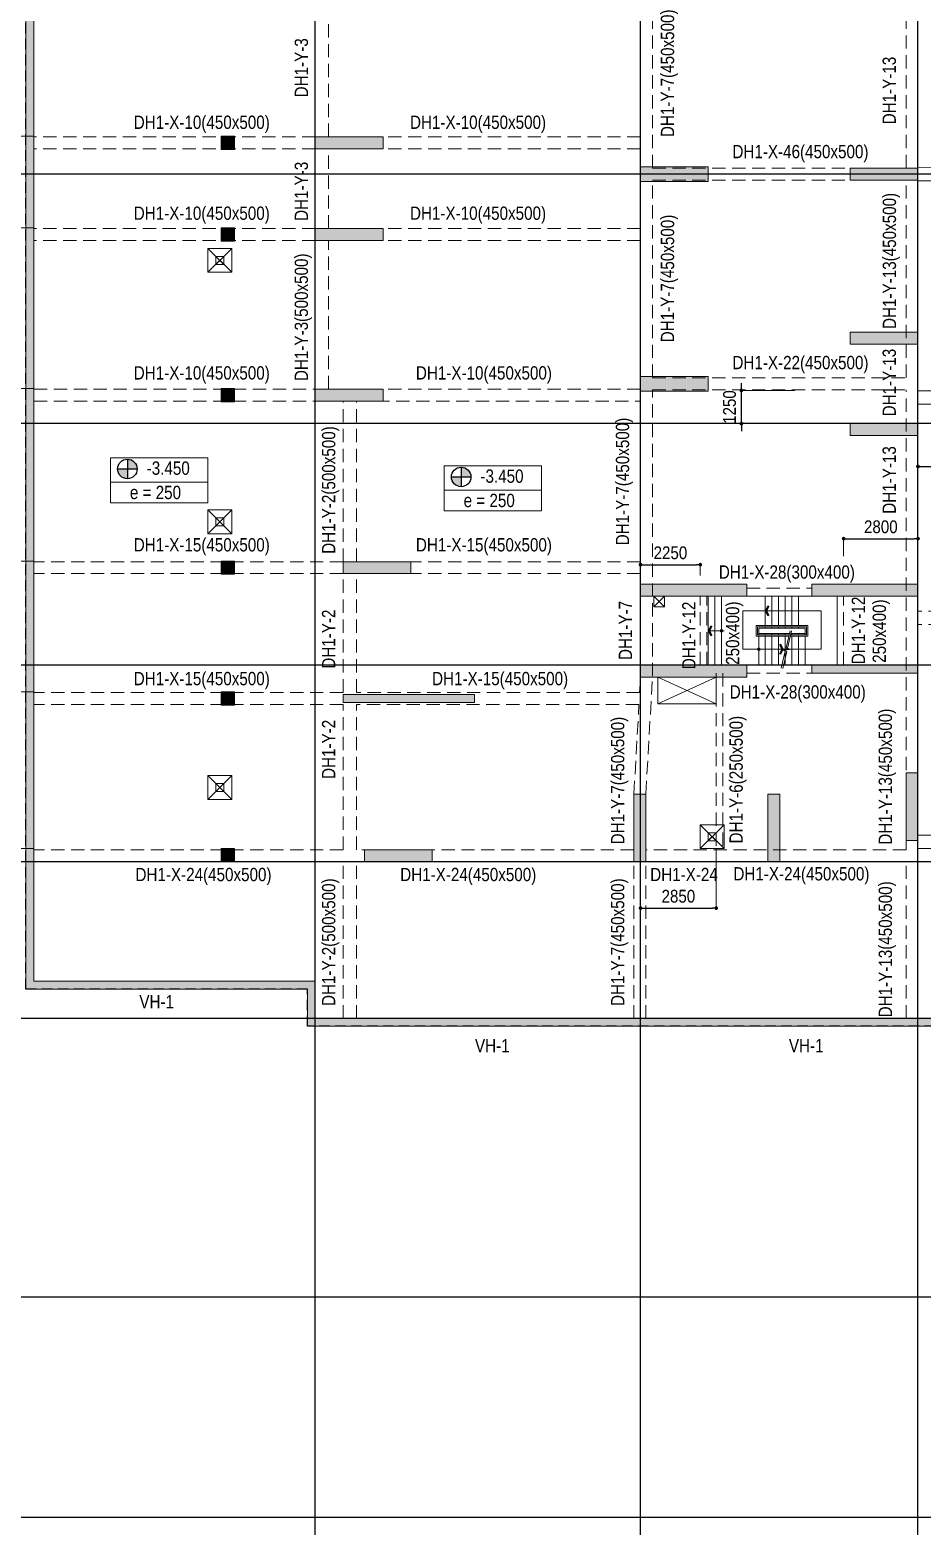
# Model space of a CAD drawing. Header units: millimetres. Extents: x 3718783 to 4027851, y 882487 to 1100782.
# Drawn here: x 3783429 to 3817033, y 983271 to 1039626 of the extents above; entities that cross this region are included whole.
import ezdxf
from ezdxf.enums import TextEntityAlignment as Align

# ---------------------------------------------------------------- set-up
doc = ezdxf.new("R2010")
doc.units = ezdxf.units.MM
doc.header["$LTSCALE"] = 200
doc.header["$MEASUREMENT"] = 0
for name, pattern in [('CHG_XX_Cot_Ham 1$0$MB_Luoi truc$0$HTT Hidden 21', [3, 2, -1]), ('CHG_XX_Damsan_Ham 1$0$HIDDEN', [0.375, 0.25, -0.125]), ('CHG_XX_Luoi truc$0$MB_Luoi truc$0$Center101', [13, 10, -1, 1, -1]), ('HIDDEN', [0.375, 0.25, -0.125]), ('HIDDEN5', [2.8375, 1.25, -1.5875])]:
    doc.linetypes.add(name, pattern=pattern)
doc.layers.get('Defpoints').update_dxf_attribs({"color": 14, "lineweight": 0})
for name, color, linetype, lineweight in [('$0$DBAO', 3, 'Continuous', 13), ('$0$TTP-TEXT', 30, 'Continuous', 5), ('CHG_XX_Cot_Ham 1$0$Ap0302_PC', 150, 'Continuous', 9), ('CHG_XX_Cot_Ham 1$0$Ap0302_PC @ 1', 150, 'Continuous', 9), ('CHG_XX_Cot_Ham 1$0$Ap0302_PC @ 150', 150, 'Continuous', 9), ('CHG_XX_Cot_Ham 1$0$Ap0311_H', 8, 'Continuous', 15), ('CHG_XX_Cot_Ham 1$0$S_Concrete_Cont_2 Normal', 2, 'Continuous', 13), ('CHG_XX_Damsan_Ham 1$0$CHUTO', 51, 'Continuous', 15), ('CHG_XX_Damsan_Ham 1$0$DBAO', 3, 'Continuous', 13), ('CHG_XX_Damsan_Ham 1$0$DGIONG', 4, 'Continuous', 13), ('CHG_XX_Damsan_Ham 1$0$DMo', 254, 'CHG_XX_Damsan_Ham 1$0$HIDDEN', 9), ('CHG_XX_Damsan_Ham 1$0$Star Lo Mo', 5, 'Continuous', 13), ('CHG_XX_Damsan_Ham 1$0$tam cap ram', 8, 'Continuous', 5), ('Dim 200', 1, 'Continuous', 5), ('DMo', 254, 'HIDDEN', 9), ('MB_Luoi truc$0$Dim 300', 1, 'Continuous', 5), ('TEXT P Y', 2, 'Continuous', 15)]:
    doc.layers.add(name, color=color, linetype=linetype, lineweight=lineweight)
for name, color, linetype in [('$0$GHI CHU', 7, 'Continuous'), ('CHG_XX_Cot_Ham 1$0$MB_Cot ham$0$Concrete Line', 6, 'Continuous'), ('CHG_XX_Cot_Ham 1$0$mb_cot tang 1-3$0$Concrete Line', 6, 'Continuous'), ('CHG_XX_Luoi truc$0$Grid', 34, 'Continuous'), ('CHG_XX_Luoi truc$0$Grid Line', 251, 'CHG_XX_Luoi truc$0$MB_Luoi truc$0$Center101'), ('mb_cot tang 1-3$0$Concrete Line', 6, 'Continuous'), ('TEXT P X', 1, 'Continuous')]:
    doc.layers.add(name, color=color, linetype=linetype)
doc.styles.add('$0$TTP-HelCon', font='VHELVCN_0.TTF')
doc.styles.add('CHG_XX_Damsan_Ham 1$0$MB Ham 1$0$VNI-HelveC', font='VHELVCN_0.TTF')
doc.styles.add('CHG_XX_Luoi truc$0$MB_Luoi truc$0$Grid A-F$0$VNI-HelveCB', font='VHELVCB_0.TTF')
doc.styles.add('MB_Luoi truc$0$Arial_C', font='arial.ttf', dxfattribs={"width": 0.85})
doc.styles.add('TTP-HelCon', font='VHELVCN_0.TTF')
doc.dimstyles.new('200', dxfattribs={"dimscale": 200, "dimtxt": 2.4, "dimasz": 0.7, "dimexe": 0.0003, "dimexo": 0, "dimgap": 1, "dimtad": 1, "dimdec": 0, "dimzin": 12, "dimdsep": 46, "dimtxsty": 'MB_Luoi truc$0$Arial_C', "dimblk": 'MB_Luoi truc$0$_Dot', "dimcen": 0.5, "dimclrd": 256, "dimclre": 8, "dimclrt": 1, "dimadec": 0, "dimazin": 0, "dimtfac": 1, "dimtdec": 0, "dimtix": 1, "dimtmove": 2, "dimatfit": 3, "dimldrblk": 'MB_Luoi truc$0$HTT Arrow 30', "dimfxl": 1, "dimtolj": 1, "dimtzin": 0, "dimlwe": -1, "dimarcsym": 0})

# ---------------------------------------------------------------- blocks, each defined once
blk = doc.blocks.new('*U401')
at = {"layer": 'CHG_XX_Luoi truc$0$Grid Line'}
blk.add_line((0, 0), (0, 608), dxfattribs=at)
at = {"layer": 'CHG_XX_Luoi truc$0$Grid', "lineweight": -2, "style": 'CHG_XX_Luoi truc$0$MB_Luoi truc$0$Grid A-F$0$VNI-HelveCB'}
for tag, p in [('GRIDSUB', (0, 617)), ('GRID', (0, -9))]:
    blk.add_attdef(tag, text='', height=5, dxfattribs=at).set_placement(p, align=Align.MIDDLE)
blk = doc.blocks.new('*U402')
at = {"layer": 'CHG_XX_Luoi truc$0$Grid Line'}
blk.add_line((0, 0), (0, 608), dxfattribs=at)
at = {"layer": 'CHG_XX_Luoi truc$0$Grid', "lineweight": -2, "style": 'CHG_XX_Luoi truc$0$MB_Luoi truc$0$Grid A-F$0$VNI-HelveCB'}
for tag, p in [('GRIDSUB', (0, 617)), ('GRID', (0, -9))]:
    blk.add_attdef(tag, text='', height=5, dxfattribs=at).set_placement(p, align=Align.MIDDLE)
blk = doc.blocks.new('*U403')
at = {"layer": 'CHG_XX_Luoi truc$0$Grid Line'}
blk.add_line((0, 0), (0, 438), dxfattribs=at)
at = {"layer": 'CHG_XX_Luoi truc$0$Grid', "lineweight": -2, "style": 'CHG_XX_Luoi truc$0$MB_Luoi truc$0$Grid A-F$0$VNI-HelveCB'}
for tag, p in [('GRIDSUB', (0, 447)), ('GRID', (0, -9))]:
    blk.add_attdef(tag, text='', height=5, dxfattribs=at).set_placement(p, align=Align.MIDDLE)
blk = doc.blocks.new('CHG_XX_Luoi truc')
at = {"layer": 'CHG_XX_Luoi truc$0$Grid', "xscale": 300, "yscale": 300, "zscale": 300}
for name, p in [('*U402', (0, -12747)), ('*U401', (12250, -12747)), ('*U401', (22700, -12747))]:
    blk.add_blockref(name, p, dxfattribs=at)
at = {"layer": 'CHG_XX_Luoi truc$0$Grid', "xscale": 300.0000000000013, "yscale": 300.0000000000013, "zscale": 300.0000000000013, "rotation": 90}
for p in [(110703, 116150), (110703, 106750), (110703, 97650), (110703, 90250), (110703, 84350), (110703, 73850), (110703, 65550)]:
    blk.add_blockref('*U403', p, dxfattribs=at)
blk = doc.blocks.new('*U548')
at = {"layer": 'CHG_XX_Cot_Ham 1$0$Ap0302_PC @ 1'}
h = blk.add_hatch(color=256, dxfattribs=at)
h.dxf.hatch_style = 1
h.paths.add_polyline_path([(450, 0), (0, 0), (0, -2550), (450, -2550)])
at = {"layer": 'CHG_XX_Cot_Ham 1$0$Ap0302_PC @ 150'}
h = blk.add_hatch(color=256, dxfattribs=at)
h.dxf.hatch_style = 1
h.paths.add_polyline_path([(450, 0), (0, 0), (0, -2550), (450, -2550)])
blk = doc.blocks.new('CHG_XX_Cot_Ham 1$0$Block A_C450x2250')
at = {"layer": 'CHG_XX_Cot_Ham 1$0$Ap0302_PC'}
blk.add_lwpolyline([(450, -2550), (0, -2550), (0, 0), (450, 0)], close=True, dxfattribs=at)
blk.add_blockref('*U548', (0, 0), dxfattribs=at)
blk = doc.blocks.new('CHG_XX_Cot_Ham 1$0$Block A_C4950x300')
at = {"layer": 'CHG_XX_Cot_Ham 1$0$Ap0302_PC', "true_color": 0xed1f24}
h = blk.add_hatch(color=240, dxfattribs=at)
h.dxf.hatch_style = 1
h.paths.add_polyline_path([(4950, -300), (4950, 0), (0, 0), (0, -300)])
at = {"layer": 'CHG_XX_Cot_Ham 1$0$Ap0302_PC'}
blk.add_lwpolyline([(4950, -300), (4950, 0), (0, 0), (0, -300)], close=True, dxfattribs=at)
blk = doc.blocks.new('*U550')
at = {"layer": 'CHG_XX_Cot_Ham 1$0$Ap0302_PC @ 1'}
h = blk.add_hatch(color=3, dxfattribs=at)
h.dxf.hatch_style = 1
h.paths.add_polyline_path([(-250, -250), (-250, 250), (250, 250), (250, -250)])
at = {"layer": 'CHG_XX_Cot_Ham 1$0$Ap0302_PC @ 150'}
h = blk.add_hatch(color=3, dxfattribs=at)
h.dxf.hatch_style = 1
h.paths.add_polyline_path([(-250, -250), (-250, 250), (250, 250), (250, -250)])
blk = doc.blocks.new('CHG_XX_Cot_Ham 1$0$500x500')
at = {"layer": 'CHG_XX_Cot_Ham 1$0$Ap0302_PC'}
blk.add_lwpolyline([(250, -250), (250, 250), (-250, 250), (-250, -250)], close=True, dxfattribs=at)
blk.add_blockref('*U550', (0, 0), dxfattribs=at)
blk = doc.blocks.new('CHG_XX_Cot_Ham 1$0$Block A_C10450x300')
at = {"layer": 'CHG_XX_Cot_Ham 1$0$Ap0302_PC', "true_color": 0x139b48}
h = blk.add_hatch(color=114, dxfattribs=at)
h.dxf.hatch_style = 1
h.paths.add_polyline_path([(6450, 150), (6450, -300), (10450, -300), (10450, 150)])
h.paths.add_polyline_path([(4000, -300), (4000, 150), (0, 150), (0, -300)])
at = {"layer": 'CHG_XX_Cot_Ham 1$0$Ap0302_PC'}
for points in [[(0, 150), (4000, 150), (4000, -300), (0, -300)], [(6450, 150), (10450, 150), (10450, -300), (6450, -300)]]:
    blk.add_lwpolyline(points, close=True, dxfattribs=at)
blk = doc.blocks.new('*U551')
at = {"layer": 'CHG_XX_Cot_Ham 1$0$Ap0302_PC @ 1'}
h = blk.add_hatch(color=256, dxfattribs=at)
h.dxf.hatch_style = 1
h.paths.add_polyline_path([(550, 0), (0, 0), (0, -2550), (550, -2550)])
at = {"layer": 'CHG_XX_Cot_Ham 1$0$Ap0302_PC @ 150'}
h = blk.add_hatch(color=256, dxfattribs=at)
h.dxf.hatch_style = 1
h.paths.add_polyline_path([(550, 0), (0, 0), (0, -2550), (550, -2550)])
blk = doc.blocks.new('CHG_XX_Cot_Ham 1$0$550x2550')
at = {"layer": 'CHG_XX_Cot_Ham 1$0$Ap0302_PC'}
blk.add_lwpolyline([(550, -2550), (0, -2550), (0, 0), (550, 0)], close=True, dxfattribs=at)
blk.add_blockref('*U551', (0, 0), dxfattribs=at)
blk = doc.blocks.new('CHG_XX_Cot_Ham 1')
at = {"layer": 'CHG_XX_Cot_Ham 1$0$Ap0302_PC', "true_color": 0x139b48}
h = blk.add_hatch(color=114, dxfattribs=at)
h.dxf.hatch_style = 1
h.paths.add_polyline_path([(18700, 97650), (18700, 97350), (22700, 97350), (22700, 97650)])
h.paths.add_polyline_path([(16250, 97200), (16250, 97650), (12250, 97650), (12250, 97200)])
at = {"layer": 'CHG_XX_Cot_Ham 1$0$Ap0311_H'}
h = blk.add_hatch(color=256, dxfattribs=at)
h.dxf.hatch_style = 1
h.paths.add_polyline_path([(99639.2, 163400), (-10900, 163400), (-10900, 85450), (-300, 85450), (-300, 84050), (32350, 84050), (32350, -9000), (103575.5, -9000), (106050, -6022), (106050, 158254.3)])
h.paths.add_polyline_path([(99533.7, 163100), (105750, 158110.4), (105750, 90450), (105650, 90450), (105650, 90450), (105750, 90450), (105750, 13850), (105750, 13825.9), (105750, -5913.6), (103434.7, -8700), (93600, -8700), (32650, -8700), (32650, 84350), (0, 84350), (0, 85750), (-10600, 85750), (-10600, 163100), (93600, 163100)], flags=16)
at = {"layer": 'CHG_XX_Cot_Ham 1$0$Ap0302_PC'}
for points in [[(32350, 84050), (-300, 84050), (-300, 85450), (-10900, 85450), (-10900, 163400), (99639.2, 163400), (106050, 158254.3), (106050, -6022), (103575.5, -9000), (32350, -9000)], [(12250, 97650), (16250, 97650), (16250, 97200), (12250, 97200)], [(18700, 97650), (22700, 97650), (22700, 97350), (18700, 97350)]]:
    blk.add_lwpolyline(points, close=True, dxfattribs=at)
blk.add_lwpolyline([(105750, 90444), (105750, -5913.6), (103434.7, -8700), (32650, -8700), (32650, 84350), (0, 84350), (0, 85750), (-10600, 85750), (-10600, 163100), (99533.7, 163100), (105750, 158110.4), (105750, 127475.9)], dxfattribs=at)
at = {"layer": 'CHG_XX_Cot_Ham 1$0$MB_Cot ham$0$Concrete Line', "linetype": 'CHG_XX_Cot_Ham 1$0$MB_Luoi truc$0$HTT Hidden 21'}
blk.add_lwpolyline([(99639.2, 163400), (106050, 158254.3), (106050, -6022), (103575.5, -9000), (32350, -9000), (32350, 84050), (-300, 84050), (-300, 85450), (-10900, 85450), (-10900, 163400)], close=True, dxfattribs=at)
at = {"layer": 'CHG_XX_Cot_Ham 1$0$Ap0302_PC', "xscale": -1}
for p, rotation in [((0, 117550), 90), ((20150, 116375), 90), ((0, 114100), 90), ((20150, 110200), 90), ((20150, 110200), 90), ((0, 108050), 90), ((20150, 106750), 90), ((20150, 106750), 90), ((1050, 101550), 90), ((22250, 91050), 180), ((12000, 90250), 180), ((17050, 90250), 180), ((1850, 90700), 90)]:
    blk.add_blockref('CHG_XX_Cot_Ham 1$0$Block A_C450x2250', p, dxfattribs=dict(at, rotation=rotation))
at = {"layer": 'CHG_XX_Cot_Ham 1$0$Ap0302_PC', "rotation": 90}
blk.add_blockref('CHG_XX_Cot_Ham 1$0$550x2550', (12250, 115875), dxfattribs=at)
at = {"layer": 'CHG_XX_Cot_Ham 1$0$Ap0302_PC'}
for name, p in [('CHG_XX_Cot_Ham 1$0$Block A_C10450x300', (12250, 100550)), ('CHG_XX_Cot_Ham 1$0$Block A_C4950x300', (1050, 96550))]:
    blk.add_blockref(name, p, dxfattribs=at)
at = {"layer": 'CHG_XX_Cot_Ham 1$0$mb_cot tang 1-3$0$Concrete Line'}
blk.add_blockref('CHG_XX_Luoi truc', (0, 0), dxfattribs=at)
at = {"layer": 'CHG_XX_Cot_Ham 1$0$S_Concrete_Cont_2 Normal'}
for p in [(-3300, 117322.9), (-3300, 113872.9), (-3298.5, 107822.9), (-3300, 101325), (-3300, 96397.9), (-3300, 90500)]:
    blk.add_blockref('CHG_XX_Cot_Ham 1$0$500x500', p, dxfattribs=at)
at = {"layer": 'Defpoints', "rotation": 90}
blk.add_blockref('CHG_XX_Cot_Ham 1$0$550x2550', (12250, 107975), dxfattribs=at)
blk = doc.blocks.new('CHG_XX_Damsan_Ham 1$0$MB Ham 1$0$Arrow 60')
at = {"linetype": 'ByBlock', "lineweight": -2}
h = blk.add_hatch(color=0, dxfattribs=at)
h.paths.add_polyline_path([(1.88, 0.94), (1.65, 1.38), (0, 0.56), (-1.65, 1.38), (-1.88, 0.94), (0, 0)], flags=17)
h.paths.add_polyline_path([(1.65, 1.38), (1.88, 0.94), (0, 0), (-1.88, 0.94), (-1.65, 1.38), (0, 0.56)])
blk.add_hatch(color=0, dxfattribs=at).paths.add_polyline_path([(1.65, 1.38), (1.88, 0.94), (0, 0), (-1.88, 0.94), (-1.65, 1.38), (0, 0.56)])
at = {"color": 0, "linetype": 'ByBlock', "lineweight": -2}
blk.add_lwpolyline([(1.65, 1.38), (1.88, 0.94), (0, 0), (-1.88, 0.94), (-1.65, 1.38), (0, 0.56)], close=True, dxfattribs=at)
blk = doc.blocks.new('CHG_XX_Damsan_Ham 1$0$MB Ham 1$0$Dot')
at = {"linetype": 'ByBlock', "lineweight": -2}
h = blk.add_hatch(color=0, dxfattribs=at)
edge = h.paths.add_edge_path()
edge.add_arc((0, 0), 0.5, 0, 360)
at = {"color": 0, "linetype": 'ByBlock', "lineweight": -2}
blk.add_line((0, -1), (0, 1), dxfattribs=at)
blk.add_circle((0, 0), 0.5, dxfattribs=at)
blk = doc.blocks.new('CHG_XX_Damsan_Ham 1$0$ArchStaire')
at = {"layer": 'CHG_XX_Damsan_Ham 1$0$tam cap ram'}
for p, q in [((500, -40800), (900, -41200)), ((900, -40800), (500, -41200)), ((4950, -40800), (4950, -41900)), ((5200, -40800), (5200, -41900)), ((5450, -40800), (5450, -41900)), ((5700, -40800), (5700, -41900)), ((6200, -42200), (5665, -42200)), ((650, -44850), (2850, -43850)), ((2850, -44850), (650, -43850))]:
    blk.add_line(p, q, dxfattribs=at)
for points in [[(500, -40800), (900, -40800), (900, -41200), (500, -41200)], [(650, -44850), (2850, -44850), (2850, -43850), (650, -43850)]]:
    blk.add_lwpolyline(points, close=True, dxfattribs=at)
for points in [[(1500, -43400), (7400, -43400), (7400, -40800), (1500, -40800)], [(2550, -43400), (2550, -40800)], [(2800, -43400), (2800, -40800)], [(3050, -43400), (3050, -40800)], [(4000, -40800), (6450, -40800)], [(4700, -41900), (4700, -40800), (5950, -40800), (5950, -41900)], [(5600, -42800), (6800, -42800), (6800, -41350), (3850, -41350), (3850, -42800), (5529, -42800)], [(2550, -42100), (3050, -42100)], [(5641, -42300), (6300, -42300), (6300, -41900), (4350, -41900), (4350, -42300)], [(5653, -42250), (6250, -42250), (6250, -41950), (4400, -41950), (4400, -42250)], [(4400, -42250), (5597, -42250)], [(6200, -42200), (6200, -42000), (4450, -42000), (4450, -42200), (5609, -42200)], [(4450, -42250), (4450, -42200)], [(4450, -42250), (4450, -42200)], [(5950, -41950), (5950, -42000), (4700, -42000), (4700, -41950)], [(4700, -42250), (4700, -42200)], [(4950, -42000), (4950, -41950)], [(4950, -42250), (4950, -42200)], [(5200, -42000), (5200, -41950)], [(5200, -42250), (5200, -42200)], [(5301, -43504), (5451, -42868), (5375, -42818), (5556, -42797), (5480, -42747), (5632, -42100)], [(5354, -43518), (5504, -42882), (5427, -42832), (5609, -42811), (5532, -42761), (5688, -42100)], [(5450, -42000), (5450, -41950)], [(5450, -42250), (5450, -42200)], [(5700, -42000), (5700, -41950)], [(5700, -42250), (5700, -42200)], [(5950, -42250), (5950, -42200)], [(6200, -42250), (6200, -42200)], [(4350, -42300), (5585, -42300)], [(4450, -43400), (4450, -42300)], [(4450, -43400), (4450, -42300)], [(4700, -43400), (4700, -42300)], [(4950, -43400), (4950, -42300)], [(5200, -43400), (5200, -42300)], [(5450, -43400), (5450, -42300)], [(5700, -43400), (5700, -42300)], [(5950, -43400), (5950, -42300)], [(6200, -43400), (6200, -42300)]]:
    blk.add_lwpolyline(points, dxfattribs=at)
for name, p, xscale, yscale, zscale, rotation in [('CHG_XX_Damsan_Ham 1$0$MB Ham 1$0$Arrow 60', (4699, -41350), 100, 100, 100, 270), ('CHG_XX_Damsan_Ham 1$0$MB Ham 1$0$Arrow 60', (2550, -42100), 100.0000000000002, 100.0000000000002, 100.0000000000002, 270), ('CHG_XX_Damsan_Ham 1$0$MB Ham 1$0$Dot', (3050, -42100), -100.0000000000003, 100.0000000000003, 100, 90), ('CHG_XX_Damsan_Ham 1$0$MB Ham 1$0$Dot', (4450, -42800), -100.0000000000003, 100.0000000000003, 100, 270), ('CHG_XX_Damsan_Ham 1$0$MB Ham 1$0$Arrow 60', (5376, -42800), 100.0000000000002, 100.0000000000002, 100.0000000000002, 90)]:
    blk.add_blockref(name, p, dxfattribs=dict(at, xscale=xscale, yscale=yscale, zscale=zscale, rotation=rotation))
at = {"layer": 'CHG_XX_Damsan_Ham 1$0$tam cap ram', "style": 'CHG_XX_Damsan_Ham 1$0$MB Ham 1$0$VNI-HelveC'}
blk.add_attdef('OPENING', text='', height=100, dxfattribs=at).set_placement((65550, -45777), align=Align.MIDDLE_CENTER)
blk = doc.blocks.new('CHG_XX_Damsan_Ham 1', base_point=(3089256, -609981))
at = {"layer": 'CHG_XX_Damsan_Ham 1$0$DBAO'}
blk.add_lwpolyline([(-10900, 85450), (-10900, 163400), (99639, 163400), (106050, 158250), (106050, -6022), (103576, -9000), (32350, -9000), (32350, 84050), (-300, 84050), (-300, 85450), (-10900, 85450)], dxfattribs=at)
at = {"layer": 'CHG_XX_Damsan_Ham 1$0$DMo', "ltscale": 10}
for p, q in [((12700, 116375), (12700, 123825)), ((22250, 116375), (22250, 123950)), ((22700, 123950), (22700, 116400)), ((0, 117550), (0, 123275)), ((500, 117550), (500, 123275)), ((12250, 117550), (12250, 123275)), ((0, 117550), (-10600, 117550)), ((12250, 117550), (500, 117550)), ((0, 117100), (-10600, 117100)), ((0, 114100), (0, 117100)), ((12250, 117100), (500, 117100)), ((500, 114100), (500, 117100)), ((12250, 114100), (12250, 117100)), ((12700, 116375), (22250, 116375)), ((22700, 116400), (28852, 116290)), ((12700, 115925), (22250, 115925)), ((12700, 108475), (12700, 115925)), ((22250, 108475), (22250, 115925)), ((22700, 115900), (28848, 115790)), ((22700, 115900), (22700, 107990)), ((0, 114100), (-10600, 114100)), ((12250, 114100), (500, 114100)), ((0, 113650), (-10600, 113650)), ((0, 108050), (0, 113650)), ((12250, 113650), (500, 113650)), ((500, 108050), (500, 113650)), ((12250, 108050), (12250, 113650)), ((12700, 108475), (22250, 108475)), ((-10600, 108050), (0, 108050)), ((500, 108050), (12250, 108050)), ((12700, 108025), (22250, 108025)), ((12700, 97235), (12700, 108025)), ((22250, 90700), (22250, 108025)), ((22700, 107990), (28850, 107990)), ((-10600, 107600), (1050, 107600)), ((1050, 101550), (1050, 107600)), ((1550, 107600), (12250, 107600)), ((1550, 101550), (1550, 107600)), ((12250, 101550), (12250, 107600)), ((22700, 107490), (28850, 107490)), ((22700, 99690), (22700, 107490)), ((1050, 101550), (-10600, 101550)), ((12250, 101550), (1550, 101550)), ((1050, 101100), (-10600, 101100)), ((1050, 96625), (1050, 101100)), ((12250, 101100), (1550, 101100)), ((1550, 96625), (1550, 101100)), ((12250, 97251), (12250, 101100)), ((16250, 100550), (18700, 100550)), ((14500, 97650), (14500, 100250)), ((14750, 97650), (14750, 100250)), ((19650, 97650), (19650, 100250)), ((19900, 97650), (19900, 100250)), ((28850, 99690), (22700, 99690)), ((28850, 99190), (22700, 99190)), ((22700, 91250), (22700, 99190)), ((12215, 96625), (12250, 97251)), ((12450, 92800), (12700, 97235)), ((15100, 97350), (15100, 90750)), ((15350, 97350), (15350, 90750)), ((16250, 97350), (18700, 97350)), ((1050, 96625), (-10600, 96625)), ((12215, 96625), (1550, 96625)), ((1050, 96175), (-10600, 96175)), ((1050, 90700), (1050, 96175)), ((12190, 96175), (1550, 96175)), ((1550, 90700), (1550, 96175)), ((12000, 92800), (12190, 96175)), ((12000, 90700), (12000, 92800)), ((12450, 90700), (12450, 92800)), ((22700, 91250), (28850, 91250)), ((22700, 90750), (28850, 90750)), ((22700, 84350), (22700, 90750)), ((1050, 90700), (-10600, 90700)), ((1050, 90250), (-10600, 90250)), ((1050, 84350), (1050, 90250)), ((12000, 90700), (1550, 90700)), ((1550, 84350), (1550, 90250)), ((12000, 90250), (1550, 90250)), ((12000, 84350), (12000, 90250)), ((22250, 90700), (12450, 90700)), ((22250, 90250), (12450, 90250)), ((12450, 84350), (12450, 90250)), ((22250, 84350), (22250, 90250))]:
    blk.add_line(p, q, dxfattribs=at)
at = {"layer": 'CHG_XX_Damsan_Ham 1$0$Star Lo Mo'}
for p, q in [((-4050, 112450), (-3150, 113350)), ((-4050, 113350), (-3150, 112450)), ((-4050, 102603), (-3150, 103503)), ((-4050, 103503), (-3150, 102603)), ((12750, 100250), (13150, 99850)), ((13150, 100250), (12750, 99850)), ((16250, 97650), (18700, 97650)), ((12900, 97200), (15100, 96200)), ((12900, 96200), (15100, 97200)), ((-4050, 92592), (-3150, 93492)), ((-4050, 93492), (-3150, 92592)), ((14499, 90742), (15399, 91642)), ((14499, 91642), (15399, 90742))]:
    blk.add_line(p, q, dxfattribs=at)
for points in [[(-4050, 113350), (-3150, 113350), (-3150, 112450), (-4050, 112450)], [(-3750, 113050), (-3449, 113050), (-3449, 112749), (-3750, 112749)], [(-3750, 113050), (-3449, 113050), (-3449, 112749), (-3750, 112749)], [(-4050, 103503), (-3150, 103503), (-3150, 102603), (-4050, 102603)], [(-3750, 103203), (-3449, 103203), (-3449, 102902), (-3750, 102902)], [(-3750, 103203), (-3449, 103203), (-3449, 102902), (-3750, 102902)], [(12750, 99850), (13150, 99850), (13150, 100250), (12750, 100250)], [(14800, 100250), (19650, 100250), (19650, 97650), (14800, 97650)], [(12900, 97200), (15100, 97200), (15100, 96200), (12900, 96200)], [(-4050, 93492), (-3150, 93492), (-3150, 92592), (-4050, 92592)], [(-3750, 93192), (-3449, 93192), (-3449, 92891), (-3750, 92891)], [(-3750, 93192), (-3449, 93192), (-3449, 92891), (-3750, 92891)], [(14499, 91642), (15399, 91642), (15399, 90742), (14499, 90742)], [(14799, 91342), (15100, 91342), (15100, 91042), (14799, 91042)], [(14799, 91342), (15100, 91342), (15100, 91042), (14799, 91042)]]:
    blk.add_lwpolyline(points, close=True, dxfattribs=at)
for points in [[(-3750, 112749), (-3450, 113050)], [(-3750, 113050), (-3449, 112749)], [(-3750, 102902), (-3450, 103203)], [(-3750, 103203), (-3449, 102902)], [(-3750, 92891), (-3450, 93192)], [(-3750, 93192), (-3449, 92891)], [(14799, 91042), (15099, 91342)], [(14799, 91342), (15100, 91042)]]:
    blk.add_lwpolyline(points, dxfattribs=at)
at = {"layer": 'CHG_XX_Damsan_Ham 1$0$CHUTO'}
blk.add_blockref('CHG_XX_Damsan_Ham 1$0$ArchStaire', (12250, 141050), dxfattribs=at)
at = {"layer": 'CHG_XX_Damsan_Ham 1$0$DGIONG'}
blk.add_blockref('CHG_XX_Cot_Ham 1', (0, 0), dxfattribs=at)
blk = doc.blocks.new('$0$Hh2')
at = {"layer": '$0$GHI CHU'}
h = blk.add_hatch(color=256, dxfattribs=at)
h.dxf.hatch_style = 1
h.paths.add_polyline_path([(-991105, 1978264, 0.414214), (-991473, 1978632), (-991473, 1978264)])
h.paths.add_polyline_path([(-991473, 1977895), (-991473, 1978264), (-991841, 1978264, 0.414214)])
at = {"layer": '$0$DBAO'}
for points in [[(-992113, 1978683), (-992113, 1977767), (-988446, 1977767), (-988446, 1978683)], [(-992113, 1977767), (-992113, 1976983), (-988446, 1976983), (-988446, 1977767)]]:
    blk.add_lwpolyline(points, close=True, dxfattribs=at)
at = {"layer": '$0$GHI CHU'}
for p, q in [((-991841, 1978264), (-991105, 1978264)), ((-991473, 1978632), (-991473, 1977895))]:
    blk.add_line(p, q, dxfattribs=at)
blk.add_circle((-991473, 1978264), 368, dxfattribs=at)
at = {"layer": '$0$TTP-TEXT', "style": '$0$TTP-HelCon'}
for s, p in [(' -3.450', (-990906, 1978044)), ('e = 250', (-991379, 1977128))]:
    blk.add_text(s, height=500, dxfattribs=at).set_placement(p)
blk = doc.blocks.new('MB_Luoi truc$0$_Dot')
at = {"color": 0, "linetype": 'ByBlock', "lineweight": -2}
blk.add_line((-0.5, 0), (-1, 0), dxfattribs=at)
at = {"color": 0, "linetype": 'ByBlock', "const_width": 0.5}
blk.add_lwpolyline([(-0.25, 0, 1), (0.25, 0, 1)], format="xyb", close=True, dxfattribs=at)
blk = doc.blocks.new('*D75')
at = {"layer": 'Defpoints', "color": 0, "transparency": 16777216}
for p in [(3809279, 1008796), (3806429, 1008296), (3809279, 1006548)]:
    blk.add_point(p, dxfattribs=at)
at = {"layer": 'MB_Luoi truc$0$Dim 300', "color": 8, "transparency": 16777216}
for p, q in [((3809279, 1008796), (3809279, 1006548)), ((3806429, 1008296), (3806429, 1006548))]:
    blk.add_line(p, q, dxfattribs=at)
at = {"layer": 'MB_Luoi truc$0$Dim 300', "lineweight": -2, "transparency": 16777216}
blk.add_line((3806569, 1006548), (3809139, 1006548), dxfattribs=at)
at = {"layer": 'MB_Luoi truc$0$Dim 300', "lineweight": -2, "transparency": 16777216, "xscale": 140, "yscale": 140, "zscale": 140, "rotation": 180}
blk.add_blockref('MB_Luoi truc$0$_Dot', (3806429, 1006548), dxfattribs=at)
at = {"layer": 'MB_Luoi truc$0$Dim 300', "lineweight": -2, "transparency": 16777216, "xscale": 140, "yscale": 140, "zscale": 140}
blk.add_blockref('MB_Luoi truc$0$_Dot', (3809279, 1006548), dxfattribs=at)
at = {"layer": 'MB_Luoi truc$0$Dim 300', "color": 1, "transparency": 16777216, "insert": (3807854, 1006993), "char_height": 480, "attachment_point": 5, "style": 'MB_Luoi truc$0$Arial_C'}
blk.add_mtext('\\A1;2850', dxfattribs=at)
blk = doc.blocks.new('MB_Luoi truc$0$HTT Arrow 30')
blk.add_hatch(color=256).paths.add_polyline_path([(-2.5, 0.375), (-2.5, -0.375), (0, 0)])
at = {"color": 0, "linetype": 'ByBlock', "lineweight": -2}
for p, q in [((0, 0), (-2.5, 0.375)), ((-2.5, -0.375), (-2.5, 0.375)), ((0, 0), (-2.5, -0.375))]:
    blk.add_line(p, q, dxfattribs=at)
blk = doc.blocks.new('*D76')
at = {"layer": 'Defpoints', "color": 0, "transparency": 16777216}
for p in [(3808679, 1019484), (3806429, 1019073), (3808679, 1019073)]:
    blk.add_point(p, dxfattribs=at)
at = {"layer": 'MB_Luoi truc$0$Dim 300', "color": 8, "transparency": 16777216}
for p, q in [((3806429, 1019073), (3806429, 1019484)), ((3808679, 1019073), (3808679, 1019484))]:
    blk.add_line(p, q, dxfattribs=at)
at = {"layer": 'MB_Luoi truc$0$Dim 300', "lineweight": -2, "transparency": 16777216}
blk.add_line((3806569, 1019484), (3808539, 1019484), dxfattribs=at)
at = {"layer": 'MB_Luoi truc$0$Dim 300', "lineweight": -2, "transparency": 16777216, "xscale": 140, "yscale": 140, "zscale": 140, "rotation": 180}
blk.add_blockref('MB_Luoi truc$0$_Dot', (3806429, 1019484), dxfattribs=at)
at = {"layer": 'MB_Luoi truc$0$Dim 300', "lineweight": -2, "transparency": 16777216, "xscale": 140, "yscale": 140, "zscale": 140}
blk.add_blockref('MB_Luoi truc$0$_Dot', (3808679, 1019484), dxfattribs=at)
at = {"layer": 'MB_Luoi truc$0$Dim 300', "color": 1, "transparency": 16777216, "insert": (3807554, 1019929), "char_height": 480, "attachment_point": 5, "style": 'MB_Luoi truc$0$Arial_C'}
blk.add_mtext('\\A1;2250', dxfattribs=at)
blk = doc.blocks.new('*D77')
at = {"layer": 'Defpoints', "color": 0, "transparency": 16777216}
for p in [(3816879, 1020463), (3814079, 1019799), (3816879, 1019799)]:
    blk.add_point(p, dxfattribs=at)
at = {"layer": 'MB_Luoi truc$0$Dim 300', "color": 8, "transparency": 16777216}
for p, q in [((3814079, 1019799), (3814079, 1020463)), ((3816879, 1019799), (3816879, 1020463))]:
    blk.add_line(p, q, dxfattribs=at)
at = {"layer": 'MB_Luoi truc$0$Dim 300', "lineweight": -2, "transparency": 16777216}
blk.add_line((3814219, 1020463), (3816739, 1020463), dxfattribs=at)
at = {"layer": 'MB_Luoi truc$0$Dim 300', "lineweight": -2, "transparency": 16777216, "xscale": 140, "yscale": 140, "zscale": 140, "rotation": 180}
blk.add_blockref('MB_Luoi truc$0$_Dot', (3814079, 1020463), dxfattribs=at)
at = {"layer": 'MB_Luoi truc$0$Dim 300', "lineweight": -2, "transparency": 16777216, "xscale": 140, "yscale": 140, "zscale": 140}
blk.add_blockref('MB_Luoi truc$0$_Dot', (3816879, 1020463), dxfattribs=at)
at = {"layer": 'MB_Luoi truc$0$Dim 300', "color": 1, "transparency": 16777216, "insert": (3815479, 1020908), "char_height": 480, "attachment_point": 5, "style": 'MB_Luoi truc$0$Arial_C'}
blk.add_mtext('\\A1;2800', dxfattribs=at)
blk = doc.blocks.new('*D167')
at = {"layer": 'Defpoints', "color": 0, "transparency": 16777216}
for p in [(3783579, 1041796), (3781358, 1035621), (3783579, 1035621)]:
    blk.add_point(p, dxfattribs=at)
at = {"layer": 'Dim 200', "color": 8, "transparency": 16777216}
for p, q in [((3783579, 1041796), (3781358, 1041796)), ((3783579, 1035621), (3781358, 1035621))]:
    blk.add_line(p, q, dxfattribs=at)
at = {"layer": 'Dim 200', "lineweight": -2, "transparency": 16777216}
blk.add_line((3781358, 1041656), (3781358, 1035761), dxfattribs=at)
at = {"layer": 'Dim 200', "lineweight": -2, "transparency": 16777216, "xscale": 140, "yscale": 140, "zscale": 140}
for p, rotation in [((3781358, 1041796), 90), ((3781358, 1035621), 270)]:
    blk.add_blockref('MB_Luoi truc$0$_Dot', p, dxfattribs=dict(at, rotation=rotation))
at = {"layer": 'Dim 200', "color": 1, "transparency": 16777216, "insert": (3780913, 1038708), "char_height": 480, "attachment_point": 5, "rotation": 90, "style": 'MB_Luoi truc$0$Arial_C'}
blk.add_mtext('\\A1;6175', dxfattribs=at)
blk = doc.blocks.new('*D168')
at = {"layer": 'Defpoints', "color": 0, "transparency": 16777216}
for p in [(3783579, 1035621), (3781358, 1034196), (3783579, 1034196)]:
    blk.add_point(p, dxfattribs=at)
at = {"layer": 'Dim 200', "lineweight": -2, "transparency": 16777216}
for p, q in [((3781358, 1035761), (3781358, 1035901)), ((3781358, 1035621), (3781358, 1034196)), ((3781358, 1034056), (3781358, 1033916))]:
    blk.add_line(p, q, dxfattribs=at)
at = {"layer": 'Dim 200', "color": 8, "transparency": 16777216}
for p, q in [((3783579, 1035621), (3781358, 1035621)), ((3783579, 1034196), (3781358, 1034196))]:
    blk.add_line(p, q, dxfattribs=at)
at = {"layer": 'Dim 200', "lineweight": -2, "transparency": 16777216, "xscale": 140, "yscale": 140, "zscale": 140}
for p, rotation in [((3781358, 1035621), 270), ((3781358, 1034196), 90)]:
    blk.add_blockref('MB_Luoi truc$0$_Dot', p, dxfattribs=dict(at, rotation=rotation))
at = {"layer": 'Dim 200', "color": 1, "transparency": 16777216, "insert": (3780913, 1034908), "char_height": 480, "attachment_point": 5, "rotation": 90, "style": 'MB_Luoi truc$0$Arial_C'}
blk.add_mtext('\\A1;1425', dxfattribs=at)
blk = doc.blocks.new('*D169')
at = {"layer": 'Defpoints', "color": 0, "transparency": 16777216}
for p in [(3783579, 1034196), (3781358, 1032171), (3783579, 1032171)]:
    blk.add_point(p, dxfattribs=at)
at = {"layer": 'Dim 200', "color": 8, "transparency": 16777216}
for p, q in [((3783579, 1034196), (3781358, 1034196)), ((3783579, 1032171), (3781358, 1032171))]:
    blk.add_line(p, q, dxfattribs=at)
at = {"layer": 'Dim 200', "lineweight": -2, "transparency": 16777216}
blk.add_line((3781358, 1034056), (3781358, 1032311), dxfattribs=at)
at = {"layer": 'Dim 200', "lineweight": -2, "transparency": 16777216, "xscale": 140, "yscale": 140, "zscale": 140}
for p, rotation in [((3781358, 1034196), 90), ((3781358, 1032171), 270)]:
    blk.add_blockref('MB_Luoi truc$0$_Dot', p, dxfattribs=dict(at, rotation=rotation))
at = {"layer": 'Dim 200', "color": 1, "transparency": 16777216, "insert": (3780913, 1033183), "char_height": 480, "attachment_point": 5, "rotation": 90, "style": 'MB_Luoi truc$0$Arial_C'}
blk.add_mtext('\\A1;2025', dxfattribs=at)
blk = doc.blocks.new('*D170')
at = {"layer": 'Defpoints', "color": 0, "transparency": 16777216}
for p in [(3783579, 1032171), (3781358, 1026121), (3783579, 1026121)]:
    blk.add_point(p, dxfattribs=at)
at = {"layer": 'Dim 200', "color": 8, "transparency": 16777216}
for p, q in [((3783579, 1032171), (3781358, 1032171)), ((3783579, 1026121), (3781358, 1026121))]:
    blk.add_line(p, q, dxfattribs=at)
at = {"layer": 'Dim 200', "lineweight": -2, "transparency": 16777216}
blk.add_line((3781358, 1032031), (3781358, 1026261), dxfattribs=at)
at = {"layer": 'Dim 200', "lineweight": -2, "transparency": 16777216, "xscale": 140, "yscale": 140, "zscale": 140}
for p, rotation in [((3781358, 1032171), 90), ((3781358, 1026121), 270)]:
    blk.add_blockref('MB_Luoi truc$0$_Dot', p, dxfattribs=dict(at, rotation=rotation))
at = {"layer": 'Dim 200', "color": 1, "transparency": 16777216, "insert": (3780913, 1029146), "char_height": 480, "attachment_point": 5, "rotation": 90, "style": 'MB_Luoi truc$0$Arial_C'}
blk.add_mtext('\\A1;6050', dxfattribs=at)
blk = doc.blocks.new('*D171')
at = {"layer": 'Defpoints', "color": 0, "transparency": 16777216}
for p in [(3783579, 1026121), (3781358, 1024796), (3783579, 1024796)]:
    blk.add_point(p, dxfattribs=at)
at = {"layer": 'Dim 200', "lineweight": -2, "transparency": 16777216}
for p, q in [((3781358, 1026261), (3781358, 1026401)), ((3781358, 1026121), (3781358, 1024796)), ((3781358, 1024656), (3781358, 1024516))]:
    blk.add_line(p, q, dxfattribs=at)
at = {"layer": 'Dim 200', "color": 8, "transparency": 16777216}
for p, q in [((3783579, 1026121), (3781358, 1026121)), ((3783579, 1024796), (3781358, 1024796))]:
    blk.add_line(p, q, dxfattribs=at)
at = {"layer": 'Dim 200', "lineweight": -2, "transparency": 16777216, "xscale": 140, "yscale": 140, "zscale": 140}
for p, rotation in [((3781358, 1026121), 270), ((3781358, 1024796), 90)]:
    blk.add_blockref('MB_Luoi truc$0$_Dot', p, dxfattribs=dict(at, rotation=rotation))
at = {"layer": 'Dim 200', "color": 1, "transparency": 16777216, "insert": (3780913, 1025458), "char_height": 480, "attachment_point": 5, "rotation": 90, "style": 'MB_Luoi truc$0$Arial_C'}
blk.add_mtext('\\A1;1325', dxfattribs=at)
blk = doc.blocks.new('*D172')
at = {"layer": 'Defpoints', "color": 0, "transparency": 16777216}
for p in [(3783579, 1024796), (3781358, 1019620), (3783579, 1019620)]:
    blk.add_point(p, dxfattribs=at)
at = {"layer": 'Dim 200', "color": 8, "transparency": 16777216}
for p, q in [((3783579, 1024796), (3781358, 1024796)), ((3783579, 1019620), (3781358, 1019620))]:
    blk.add_line(p, q, dxfattribs=at)
at = {"layer": 'Dim 200', "lineweight": -2, "transparency": 16777216}
blk.add_line((3781358, 1024656), (3781358, 1019760), dxfattribs=at)
at = {"layer": 'Dim 200', "lineweight": -2, "transparency": 16777216, "xscale": 140, "yscale": 140, "zscale": 140}
for p, rotation in [((3781358, 1024796), 90), ((3781358, 1019620), 270)]:
    blk.add_blockref('MB_Luoi truc$0$_Dot', p, dxfattribs=dict(at, rotation=rotation))
at = {"layer": 'Dim 200', "color": 1, "transparency": 16777216, "insert": (3780913, 1022208), "char_height": 480, "attachment_point": 5, "rotation": 90, "style": 'MB_Luoi truc$0$Arial_C'}
blk.add_mtext('\\A1;5175', dxfattribs=at)
blk = doc.blocks.new('*D173')
at = {"layer": 'Defpoints', "color": 0, "transparency": 16777216}
for p in [(3783579, 1019620), (3781358, 1015696), (3783579, 1015696)]:
    blk.add_point(p, dxfattribs=at)
at = {"layer": 'Dim 200', "color": 8, "transparency": 16777216}
for p, q in [((3783579, 1019620), (3781358, 1019620)), ((3783579, 1015696), (3781358, 1015696))]:
    blk.add_line(p, q, dxfattribs=at)
at = {"layer": 'Dim 200', "lineweight": -2, "transparency": 16777216}
blk.add_line((3781358, 1019480), (3781358, 1015836), dxfattribs=at)
at = {"layer": 'Dim 200', "lineweight": -2, "transparency": 16777216, "xscale": 140, "yscale": 140, "zscale": 140}
for p, rotation in [((3781358, 1019620), 90), ((3781358, 1015696), 270)]:
    blk.add_blockref('MB_Luoi truc$0$_Dot', p, dxfattribs=dict(at, rotation=rotation))
at = {"layer": 'Dim 200', "color": 1, "transparency": 16777216, "insert": (3780913, 1017658), "char_height": 480, "attachment_point": 5, "rotation": 90, "style": 'MB_Luoi truc$0$Arial_C'}
blk.add_mtext('\\A1;3925', dxfattribs=at)
blk = doc.blocks.new('*D174')
at = {"layer": 'Defpoints', "color": 0, "transparency": 16777216}
for p in [(3783579, 1015696), (3781358, 1014696), (3783579, 1014696)]:
    blk.add_point(p, dxfattribs=at)
at = {"layer": 'Dim 200', "lineweight": -2, "transparency": 16777216}
for p, q in [((3781358, 1015836), (3781358, 1015976)), ((3781358, 1015696), (3781358, 1014696)), ((3781358, 1014556), (3781358, 1014416))]:
    blk.add_line(p, q, dxfattribs=at)
at = {"layer": 'Dim 200', "color": 8, "transparency": 16777216}
for p, q in [((3783579, 1015696), (3781358, 1015696)), ((3783579, 1014696), (3781358, 1014696))]:
    blk.add_line(p, q, dxfattribs=at)
at = {"layer": 'Dim 200', "lineweight": -2, "transparency": 16777216, "xscale": 140, "yscale": 140, "zscale": 140}
for p, rotation in [((3781358, 1015696), 270), ((3781358, 1014696), 90)]:
    blk.add_blockref('MB_Luoi truc$0$_Dot', p, dxfattribs=dict(at, rotation=rotation))
at = {"layer": 'Dim 200', "color": 1, "transparency": 16777216, "insert": (3780913, 1015196), "char_height": 480, "attachment_point": 5, "rotation": 90, "style": 'MB_Luoi truc$0$Arial_C'}
blk.add_mtext('\\A1;1000', dxfattribs=at)
blk = doc.blocks.new('*D175')
at = {"layer": 'Defpoints', "color": 0, "transparency": 16777216}
for p in [(3783579, 1014696), (3781358, 1008796), (3783579, 1008796)]:
    blk.add_point(p, dxfattribs=at)
at = {"layer": 'Dim 200', "color": 8, "transparency": 16777216}
for p, q in [((3783579, 1014696), (3781358, 1014696)), ((3783579, 1008796), (3781358, 1008796))]:
    blk.add_line(p, q, dxfattribs=at)
at = {"layer": 'Dim 200', "lineweight": -2, "transparency": 16777216}
blk.add_line((3781358, 1014556), (3781358, 1008936), dxfattribs=at)
at = {"layer": 'Dim 200', "lineweight": -2, "transparency": 16777216, "xscale": 140, "yscale": 140, "zscale": 140}
for p, rotation in [((3781358, 1014696), 90), ((3781358, 1008796), 270)]:
    blk.add_blockref('MB_Luoi truc$0$_Dot', p, dxfattribs=dict(at, rotation=rotation))
at = {"layer": 'Dim 200', "color": 1, "transparency": 16777216, "insert": (3780913, 1011746), "char_height": 480, "attachment_point": 5, "rotation": 90, "style": 'MB_Luoi truc$0$Arial_C'}
blk.add_mtext('\\A1;5900', dxfattribs=at)
blk = doc.blocks.new('*D181')
at = {"layer": 'Defpoints', "color": 0, "transparency": 16777216}
for p in [(3810227, 1026046), (3812237, 1026046), (3812237, 1024796)]:
    blk.add_point(p, dxfattribs=at)
at = {"layer": 'Dim 200', "lineweight": -2, "transparency": 16777216}
for p, q in [((3810227, 1026186), (3810227, 1026326)), ((3810227, 1024796), (3810227, 1026046)), ((3810227, 1024656), (3810227, 1024516))]:
    blk.add_line(p, q, dxfattribs=at)
at = {"layer": 'Dim 200', "color": 8, "transparency": 16777216}
for p, q in [((3812237, 1026046), (3810227, 1026046)), ((3812237, 1024796), (3810227, 1024796))]:
    blk.add_line(p, q, dxfattribs=at)
at = {"layer": 'Dim 200', "lineweight": -2, "transparency": 16777216, "xscale": 140, "yscale": 140, "zscale": 140}
for p, rotation in [((3810227, 1026046), 270), ((3810227, 1024796), 90)]:
    blk.add_blockref('MB_Luoi truc$0$_Dot', p, dxfattribs=dict(at, rotation=rotation))
at = {"layer": 'Dim 200', "color": 1, "transparency": 16777216, "insert": (3809782, 1025421), "char_height": 480, "attachment_point": 5, "rotation": 90, "style": 'MB_Luoi truc$0$Arial_C'}
blk.add_mtext('\\A1;1250', dxfattribs=at)
blk = doc.blocks.new('*D292')
at = {"layer": 'Defpoints', "color": 0, "transparency": 16777216}
for p in [(3819579, 1023182), (3816879, 1022698), (3819579, 1022698)]:
    blk.add_point(p, dxfattribs=at)
at = {"layer": 'Dim 200', "color": 8, "linetype": 'HIDDEN5', "transparency": 16777216}
for p, q in [((3816879, 1022698), (3816879, 1023183)), ((3819579, 1022698), (3819579, 1023183))]:
    blk.add_line(p, q, dxfattribs=at)
at = {"layer": 'Dim 200', "lineweight": -2, "transparency": 16777216}
blk.add_line((3817019, 1023182), (3819439, 1023182), dxfattribs=at)
at = {"layer": 'Dim 200', "lineweight": -2, "transparency": 16777216, "xscale": 140, "yscale": 140, "zscale": 140, "rotation": 180}
blk.add_blockref('MB_Luoi truc$0$_Dot', (3816879, 1023182), dxfattribs=at)
at = {"layer": 'Dim 200', "lineweight": -2, "transparency": 16777216, "xscale": 140, "yscale": 140, "zscale": 140}
blk.add_blockref('MB_Luoi truc$0$_Dot', (3819579, 1023182), dxfattribs=at)
at = {"layer": 'Dim 200', "color": 1, "transparency": 16777216, "insert": (3818229, 1023628), "char_height": 480, "attachment_point": 5, "style": 'MB_Luoi truc$0$Arial_C'}
blk.add_mtext('\\A1;2700', dxfattribs=at)

msp = doc.modelspace()

# ---------------------------------------------------------------- linework, layer by layer
at = {"layer": 'TEXT P Y'}
for points in [[(3795228.65102, 1014595.7108), (3800178.65102, 1014595.7108), (3800178.65102, 1014295.7108), (3795228.65102, 1014295.7108)], [(3816428.65102, 1011645.71079), (3816878.65102, 1011645.71079), (3816878.65102, 1009095.71079), (3816428.65102, 1009095.71079)]]:
    msp.add_lwpolyline(points, close=True, dxfattribs=at)

# ---------------------------------------------------------------- block references
for p in [(4778573.07421, -955173.38984), (4791144.76471, -955475.32984)]:
    msp.add_blockref('$0$Hh2', p)
at = {"layer": 'DMo'}
msp.add_blockref('CHG_XX_Damsan_Ham 1', (6883434.59583, 308064.69934), dxfattribs=at)
at = {"layer": 'mb_cot tang 1-3$0$Concrete Line'}
msp.add_blockref('CHG_XX_Cot_Ham 1', (3794178.65102, 918045.71079), dxfattribs=at)
msp.add_blockref('CHG_XX_Cot_Ham 1', (3794178.65102, 918045.71079), dxfattribs=at)

# ---------------------------------------------------------------- texts
at = {"layer": 'TEXT P X', "style": 'TTP-HelCon'}
for s, p in [('DH1-X-10(450x500)', (3787339.52952, 1035898.10788)), ('DH1-X-10(450x500)', (3797745.61002, 1035898.10788)), ('DH1-X-46(450x500)', (3809890.19007, 1034793.26603)), ('DH1-X-10(450x500)', (3787339.52952, 1032473.48812)), ('DH1-X-10(450x500)', (3797745.61002, 1032473.48812)), ('DH1-X-22(450x500)', (3809890.19007, 1026846.46853)), ('DH1-X-10(450x500)', (3787339.52952, 1026457.62027)), ('DH1-X-10(450x500)', (3797966.72652, 1026457.62027)), ('DH1-X-15(450x500)', (3787339.52952, 1019982.62027)), ('DH1-X-15(450x500)', (3797966.72652, 1019982.62027)), ('DH1-X-15(450x500)', (3787339.52952, 1014942.85059)), ('DH1-X-15(450x500)', (3798576.97552, 1014942.85059)), ('DH1-X-24(450x500)', (3787404.67498, 1007562.71758)), ('DH1-X-24(450x500)', (3797376.97598, 1007562.71758)), ('DH1-X-24', (3806792.95984, 1007562.71758)), ('DH1-X-24(450x500)', (3809926.75235, 1007590.52355)), ('VH-1', (3787551.16594, 1002771.46708)), ('VH-1', (3800193.30094, 1001116.36308)), ('VH-1', (3812017.69294, 1001116.36308))]:
    msp.add_text(s, height=500, dxfattribs=at).set_placement(p)
at = {"layer": 'TEXT P X', "color": 5, "style": 'TTP-HelCon'}
for p in [(3809377.69631, 1018956.68296), (3809787.77201, 1014440.10304)]:
    msp.add_text('DH1-X-28(300x400)', height=500, dxfattribs=at).set_placement(p)
at = {"layer": 'TEXT P Y', "style": 'TTP-HelCon'}
for s, p in [('DH1-Y-7(450x500)', (3807692.71509, 1035590.60029)), ('DH1-Y-3', (3793901.68569, 1037085.58173)), ('DH1-Y-13', (3816045.02469, 1036071.10237)), ('DH1-Y-3', (3793901.68569, 1032433.04849)), ('DH1-Y-13(450x500)', (3816051.35319, 1028362.96587)), ('DH1-Y-7(450x500)', (3807692.71509, 1027861.00879)), ('DH1-Y-3(500x500)', (3793901.68569, 1026399.85823)), ('DH1-Y-13', (3816045.02469, 1025070.47787)), ('DH1-Y-2(500x500)', (3794929.94509, 1019892.50429)), ('DH1-Y-7(450x500)', (3805998.08626, 1020212.99179)), ('DH1-Y-13', (3816045.02469, 1021401.57637)), ('DH1-Y-7', (3806107.03759, 1015893.10979)), ('DH1-Y-12', (3808498.55342, 1015546.82447)), ('250x400)', (3810145.81962, 1015709.44319)), ('DH1-Y-12', (3814882.70973, 1015734.1168)), ('250x400)', (3815671.24492, 1015786.40129)), ('DH1-Y-2', (3794929.94509, 1015566.0298)), ('DH1-Y-13(450x500)', (3815898.05469, 1008935.68003)), ('DH1-Y-2', (3794929.94509, 1011413.2083)), ('DH1-Y-7(450x500)', (3805817.09209, 1008948.31179)), ('DH1-Y-6(250x500)', (3810277.13909, 1008983.20994)), ('DH1-Y-2(500x500)', (3794929.94509, 1002861.27679)), ('DH1-Y-7(450x500)', (3805817.09209, 1002861.27679)), ('DH1-Y-13(450x500)', (3815898.05469, 1002432.83537))]:
    msp.add_text(s, height=500, rotation=90, dxfattribs=at).set_placement(p)

# ---------------------------------------------------------------- dimensions: what is measured, and where the dimension line sits
at = {"layer": 'Dim 200'}
for base, p1, p2, picture, middle in [((3781358.4335, 1035620.7108), (3783578.65102, 1041795.7108), (3783578.65102, 1035620.7108), '*D167', (3780913.35847, 1038708.2108)), ((3781358.4335, 1034195.71079), (3783578.65102, 1035620.7108), (3783578.65102, 1034195.71079), '*D168', (3780913.35847, 1034908.21079)), ((3781358.4335, 1032170.7108), (3783578.65102, 1034195.71079), (3783578.65102, 1032170.7108), '*D169', (3780913.35847, 1033183.21079)), ((3781358.4335, 1026120.7108), (3783578.65102, 1032170.7108), (3783578.65102, 1026120.7108), '*D170', (3780913.35847, 1029145.7108)), ((3781358.4335, 1024795.71079), (3783578.65102, 1026120.7108), (3783578.65102, 1024795.71079), '*D171', (3780913.19476, 1025458.21079)), ((3810226.5895, 1026045.71079), (3812237.018, 1024795.71079), (3812237.018, 1026045.71079), '*D181', (3809781.51447, 1025420.71079)), ((3781358.4335, 1019620.29372), (3783578.65102, 1024795.71079), (3783578.65102, 1019620.29372), '*D172', (3780913.35847, 1022208.00226)), ((3781358.4335, 1015695.71079), (3783578.65102, 1019620.29372), (3783578.65102, 1015695.71079), '*D173', (3780913.19476, 1017658.00226)), ((3781358.4335, 1014695.7108), (3783578.65102, 1015695.71079), (3783578.65102, 1014695.7108), '*D174', (3780913.35847, 1015195.71079)), ((3781358.4335, 1008795.71079), (3783578.65102, 1014695.7108), (3783578.64745, 1008795.71079), '*D175', (3780913.35847, 1011745.71079))]:
    dim = msp.add_linear_dim(base=base, p1=p1, p2=p2, angle=90, dimstyle='200', override={"dimarcsym": 1}, dxfattribs=at)
    dim.commit()
    dim.dimension.update_dxf_attribs({"geometry": picture, "text_midpoint": middle})
dim = msp.add_linear_dim(base=(3819578.63868, 1023182.497), p1=(3816878.65102, 1022698.1375), p2=(3819578.63868, 1022698.13743), dimstyle='200', override={"dimarcsym": 1}, dxfattribs=at)
dim.commit()
dim.dimension.update_dxf_attribs({"geometry": '*D292', "text_midpoint": (3818228.64485, 1023627.57203)})
at = {"layer": 'MB_Luoi truc$0$Dim 300'}
for base, p1, p2, picture, middle in [((3816878.6494, 1020463.20124), (3814078.65679, 1019799.17504), (3816878.6494, 1019799.17504), '*D77', (3815478.6531, 1020908.27628)), ((3808678.66564, 1019483.60487), (3806428.65102, 1019073.48937), (3808678.66564, 1019073.48937), '*D76', (3807553.65833, 1019928.67991)), ((3809278.65102, 1006548.276), (3806428.65102, 1008295.71079), (3809278.65102, 1008795.71079), '*D75', (3807853.65102, 1006993.35103))]:
    dim = msp.add_linear_dim(base=base, p1=p1, p2=p2, dimstyle='200', override={"dimarcsym": 1}, dxfattribs=at)
    dim.commit()
    dim.dimension.update_dxf_attribs({"geometry": picture, "text_midpoint": middle})

doc.saveas('drawing.dxf')
